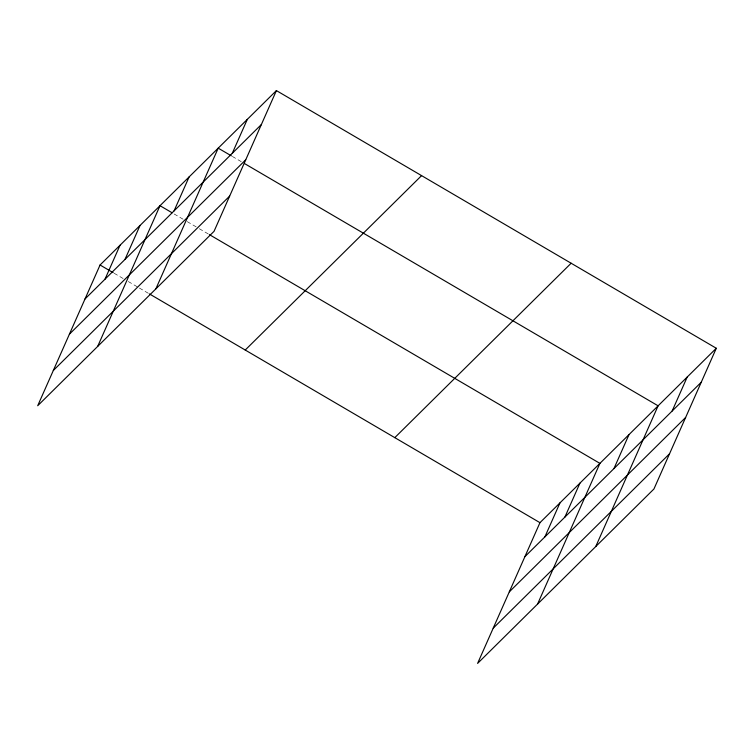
<?xml version="1.0" encoding="UTF-8"?>
<svg xmlns="http://www.w3.org/2000/svg" width="754" height="754" viewBox="0 0 754 754"><rect width="100%" height="100%" fill="white"/><g stroke="black" fill="none" stroke-linecap="round" stroke-linejoin="round"><path stroke-width="0.57" stroke-dasharray="3.77 2.83" d="M232.326 156.417L241.403 161.733M174.136 213.976L183.203 219.282M187.237 221.648L198.33 228.142M199.339 228.735L208.406 234.051M114.174 273.268L123.251 278.584M128.293 281.534L138.368 287.444M139.377 288.037L148.453 293.344"/><path stroke-width="1.13" d="M276.407 90.593L100.065 265.003L37.7 405.737L214.042 231.327L276.407 90.593L716.3 348.263L653.935 488.997L477.593 663.407L539.958 522.673L716.3 348.263M104.995 279.206L120.046 245.238M124.975 259.442L140.037 225.474M97.652 346.435L160.018 205.701L172.119 212.788M174.061 210.894L189.113 176.926M155.852 288.876L218.208 148.152L231.318 155.824M232.251 153.345L247.312 119.368M544.888 536.876L559.949 502.909M564.878 517.112L579.93 483.144M537.555 604.105L599.911 463.38L209.414 234.635M613.954 468.573L629.015 434.596M595.745 546.556L658.11 405.822L244.419 163.505M672.153 411.015L687.205 377.047M85.014 298.97L261.346 124.561M69.396 334.201L245.738 159.791M53.308 370.506L229.65 196.097M245.229 350.035L421.571 175.625M394.794 437.64L571.136 263.231M524.907 556.65L701.248 382.24M509.289 591.881L685.631 417.471M493.21 628.176L669.552 453.767M100.065 265.003L113.166 272.684M149.462 293.937L539.958 522.673"/></g></svg>
